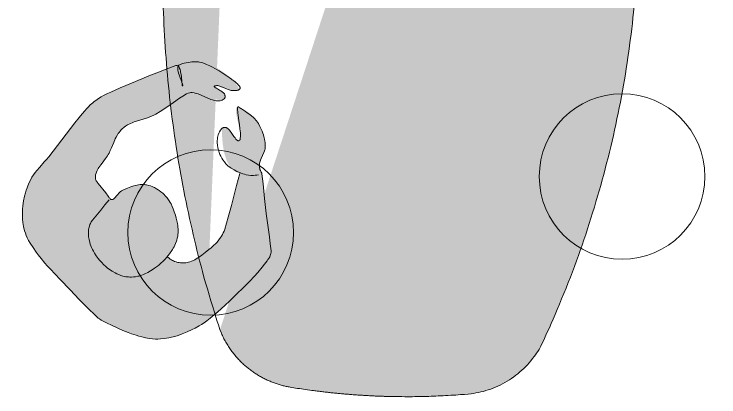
# Model space of a CAD drawing. Header units: millimetres. Extents: x 32078 to 83548, y -4690 to 56252.
# Drawn here: x 69264 to 70796, y 4710 to 5542 of the extents above; entities that cross this region are included whole.
import ezdxf

# ---------------------------------------------------------------- set-up
doc = ezdxf.new("R2010")
doc.units = ezdxf.units.MM
doc.header["$MEASUREMENT"] = 0
for name, color, linetype, lineweight in [('FURN-FREE', 1, 'Continuous', 0), ('PRES-FILL', 7, 'Continuous', 0), ('PRES-PEOP', 42, 'Continuous', 0)]:
    doc.layers.add(name, color=color, linetype=linetype, lineweight=lineweight)

# ---------------------------------------------------------------- blocks, each defined once
blk = doc.blocks.new('*U296')
at = {"color": 0, "linetype": 'ByBlock', "lineweight": -2}
for points in [[(-142.2106743229751, 123.3610119636287), (-160.8680602859267, 93.74848169300822), (-190.4805905565781, 112.40586765592161), (-171.8232045935965, 142.0183979266003)], [(159.51614660373613, 81.36779421201209), (143.1996361004876, 112.3318295594654), (174.16367144792272, 128.64834006270394), (190.48018195117126, 97.68430471525062)], [(-27.71445721917098, -158.9386888378358), (7.25943924702824, -160.29019391462498), (5.9079341702154125, -195.264090380806), (-29.06596229599927, -193.91258530400228)]]:
    blk.add_wipeout(points, dxfattribs=at)
blk.add_wipeout([(176.39609160850065, 8.312774908132269), (176.47759926131582, 19.62035441705666), (175.8489372854128, 30.910738908642088), (174.51258672240144, 42.13937039341545), (172.4738215374354, 53.26193459276692), (169.7406878052743, 64.23453582719952), (166.32397195610972, 75.01387025257281), (162.23715820644972, 85.55739676050143), (157.49637534307652, 95.8235048687784), (152.12033307009366, 105.77167893877777), (146.13024817027411, 115.36265807236492), (139.54976077210446, 124.55859105660056), (132.40484105301036, 133.32318574521918), (124.72368674691913, 141.62185228714952), (116.536611860688, 149.42183963683777), (107.87592703857895, 156.69236480767717), (98.77581204688973, 163.40473435845337), (89.2721808820497, 169.53245763310406), (79.40254003446711, 175.05135130736744), (69.205840467559, 179.93963482920662), (58.72232389608597, 184.17801637688535), (47.993363970494975, 187.7497689947486), (37.061302994013175, 190.64079660693824), (25.969284816935186, 192.83968964830274), (14.761084567540788, 194.33777009257756), (3.4809358916772615, 195.12912570063781), (-7.82664361724258, 195.21063335346116), (-19.117028108838007, 194.58197137754178), (-30.345659593606822, 193.2456208145304), (-41.46822379295284, 191.20685562955623), (-52.4408250273964, 188.47372189740418), (-63.220159452771476, 185.05700604824222), (-73.76368596070917, 180.97019229858415), (-84.0297940689625, 176.22940943521098), (-93.97796813896825, 170.8533671622281), (-103.56894727255712, 164.8632822624204), (-112.76488025679195, 158.28279486423708), (-121.52947494540788, 151.1378751451411), (-129.8281414873291, 143.4567208390509), (-137.62812883701463, 135.26964595282328), (-144.8986540078722, 126.60896113071067), (-151.6110235586384, 117.50884613902599), (-157.73874683328634, 108.00521497418231), (-163.25764050754333, 98.13557412658707), (-168.14592402941616, 87.93887455969525), (-172.3843055770922, 77.45535798821948), (-175.95605819493085, 66.72639806263027), (-178.84708580713144, 55.79433708614664), (-181.04597884849318, 44.70231890905421), (-182.54405929275893, 33.49411865966982), (-183.3354149008237, 22.213969983815332), (-183.41692255363887, 10.906390474876389), (-182.78826057773588, -0.383994016709039), (-181.4519100147245, -11.612625501467846), (-179.41314482975758, -22.73518970081932), (-176.68001109759646, -33.70779093525198), (-173.26329524843277, -44.487125360639766), (-169.17648149877277, -55.030651868568384), (-164.43569863539963, -65.2967599768308), (-159.05965636241672, -75.24493404684472), (-153.0695714625954, -84.83591318043176), (-146.48908406442663, -94.03184616465293), (-139.34416434533344, -102.79644085327158), (-131.6630100392404, -111.0951073952019), (-123.47593515301105, -118.89509474489023), (-114.81525033090024, -126.16561991574414), (-105.71513533921282, -132.87798946650582), (-96.21150417437096, -139.0057127411419), (-86.34186332678931, -144.5246064154198), (-76.1451637598821, -149.41288993727355), (-65.66164718840994, -153.6512714849523), (-54.93268726281717, -157.2230241027864), (-44.00062628633626, -160.1140517150052), (-32.90860810925827, -162.31294475636966), (-21.700407859863873, -163.81102520062996), (-10.420259184000344, -164.60238080870474), (0.8873203249185906, -164.68388846151353), (12.17770481651402, -164.05522648560873), (23.40633630128283, -162.7188759225828), (34.52890050062886, -160.6801107376086), (45.50150173507332, -157.94697700545657), (56.28083616044839, -154.53026115630928), (66.82436266838612, -150.44344740663655), (77.09047077663942, -145.70266454326335), (87.03864484664332, -140.3266222702805), (96.62962398023227, -134.3365373704728), (105.82555696446883, -127.75604997230403), (114.59015165308296, -120.61113025319355), (122.88881819500416, -112.92997594711775), (130.68880554469064, -104.74290106087571), (137.95933071554913, -96.08221623877759), (144.67170026631536, -86.98210124707839), (150.79942354096326, -77.47847008223471), (156.31831721521846, -67.60882923465397), (161.206600737094, -57.41212966774765), (165.4449822847673, -46.928613096271874), (169.01673490260868, -36.19965317066817), (171.90776251480924, -25.267592194199096), (174.1066555561692, -14.175574017121107)], dxfattribs=at)
blk.add_circle((-3.469661646161512, 15.2633724459738), 180, dxfattribs=at)
blk = doc.blocks.new('*U297')
at = {"color": 0, "linetype": 'ByBlock', "lineweight": -2}
for points in [[(-142.2106743229606, 123.3610119636287), (-160.86806028589675, 93.74848169297911), (-190.4805905565627, 112.40586765592161), (-171.82320459359747, 142.0183979265712)], [(159.51614660375068, 81.36779421201209), (143.1996361004885, 112.3318295594654), (174.16367144792363, 128.64834006270394), (190.4801819511858, 97.68430471523607)], [(-27.71445721917098, -158.93868883782125), (7.2594392470437015, -160.29019391462498), (5.9079341702154125, -195.2640903808351), (-29.06596229599927, -193.91258530400228)]]:
    blk.add_wipeout(points, dxfattribs=at)
blk.add_wipeout([(176.3960916085152, 8.312774908103165), (176.47759926133037, 19.620354417027556), (175.84893728542735, 30.910738908612984), (174.51258672241602, 42.139370393400895), (172.47382153745, 53.261934592737816), (169.74068780528884, 64.23453582717042), (166.3239719561243, 75.01387025254371), (162.2371582064652, 85.55739676048688), (157.49637534309113, 95.8235048687493), (152.12033307010822, 105.77167893874866), (146.1302481702887, 115.36265807233582), (139.54976077211904, 124.55859105658607), (132.40484105302494, 133.32318574517552), (124.72368674693374, 141.62185228710587), (116.53661186070256, 149.42183963680867), (107.87592703859355, 156.6923648076626), (98.77581204690522, 163.40473435842426), (89.27218088206429, 169.53245763307496), (79.4025400344817, 175.05135130733834), (69.20584046757357, 179.93963482919196), (58.72232389610236, 184.17801637685625), (47.99336397050957, 187.7497689947195), (37.061302994028665, 190.64079660690913), (25.969284816949763, 192.83968964827363), (14.761084567556278, 194.33777009254845), (3.480935891691841, 195.1291257006087), (-7.826643617228, 195.21063335343206), (-19.117028108822517, 194.58197137751267), (-30.345659593591332, 193.2456208145013), (-41.46822379293735, 191.20685562954168), (-52.44082502738184, 188.47372189737507), (-63.22015945275688, 185.0570060482131), (-73.76368596069462, 180.97019229855505), (-84.02979406894791, 176.22940943518188), (-93.97796813895276, 170.853367162199), (-103.56894727254164, 164.8632822623913), (-112.76488025677737, 158.28279486420797), (-121.5294749453915, 151.137875145112), (-129.8281414873136, 143.45672083902178), (-137.62812883700008, 135.26964595279418), (-144.89865400785766, 126.60896113068156), (-151.61102355862292, 117.50884613899689), (-157.73874683327173, 108.0052149741532), (-163.25764050752696, 98.13557412657246), (-168.14592402940158, 87.93887455966615), (-172.3843055770767, 77.45535798819037), (-175.95605819491627, 66.72639806260116), (-178.84708580711685, 55.79433708611754), (-181.0459788484777, 44.70231890903966), (-182.54405929274253, 33.494118659655214), (-183.33541490080916, 22.213969983786228), (-183.41692255362338, 10.906390474847285), (-182.7882605777204, -0.3839940167381428), (-181.451910014709, -11.61262550149695), (-179.4131448297421, -22.735189700848423), (-176.68001109758185, -33.70779093528108), (-173.26329524841728, -44.48712536066887), (-169.17648149875822, -55.03065186859749), (-164.43569863538414, -65.2967599768599), (-159.05965636240123, -75.24493404687382), (-153.0695714625808, -84.83591318044637), (-146.48908406441205, -94.03184616468204), (-139.34416434531795, -102.79644085330068), (-131.6630100392258, -111.09510739521647), (-123.47593515299556, -118.89509474491933), (-114.81525033088565, -126.16561991577325), (-105.71513533919733, -132.87798946653493), (-96.21150417435636, -139.005712741171), (-86.34186332677471, -144.5246064154344), (-76.14516375986567, -149.41288993730265), (-65.66164718839536, -153.6512714849814), (-54.93268726280258, -157.22302410281551), (-44.00062628632167, -160.1140517150343), (-32.90860810924278, -162.31294475638424), (-21.700407859849296, -163.81102520064448), (-10.420259183984854, -164.60238080873384), (0.8873203249340804, -164.68388846154264), (12.177704816528603, -164.05522648563783), (23.40633630129923, -162.71887592261191), (34.52890050064341, -160.6801107376377), (45.50150173508791, -157.94697700548568), (56.28083616046388, -154.5302611563238), (66.82436266840067, -150.44344740666565), (77.09047077665402, -145.70266454329246), (87.03864484665881, -140.3266222703096), (96.62962398024776, -134.3365373705019), (105.82555696448343, -127.75604997233313), (114.59015165309845, -120.61113025322265), (122.88881819502056, -112.92997594714686), (130.68880554470613, -104.74290106090481), (137.95933071556374, -96.0822162388067), (144.67170026633084, -86.98210124709294), (150.79942354097784, -77.47847008226381), (156.31831721523395, -67.60882923468307), (161.2066007371086, -57.41212966777675), (165.44498228478278, -46.92861309630098), (169.01673490262328, -36.199653170697275), (171.90776251482384, -25.2675921942282), (174.10665555618468, -14.175574017150211)], dxfattribs=at)
blk.add_circle((-3.469661646146051, 15.2633724459447), 180, dxfattribs=at)
blk = doc.blocks.new('*U300')
at = {"layer": 'PRES-FILL', "linetype": 'ByBlock', "lineweight": -2}
h = blk.add_hatch(color=0, dxfattribs=at)
edge = h.paths.add_edge_path(flags=16)
edge.add_spline(control_points=[(-87.07831214772887, -291.0744552105666), (-88.89239608476055, -288.4548494400992), (-89.38684500841191, -283.2889002702664), (-89.4902516684524, -277.4036297993011)], knot_values=[0, 0, 0, 0, 1, 1, 1, 1], degree=3, periodic=0)
edge.add_spline(control_points=[(-89.4902516684524, -277.4036297993011), (-94.07544578358647, -264.297846913767), (-102.2647964179923, -248.1244687475591), (-94.97166972409468, -247.5728208029132), (-87.9513761527196, -247.0418098000405), (-89.72454525636567, -264.0690811901454), (-89.4902516684524, -277.4036297993011)], knot_values=[0, 0, 0, 0, 0.5095306753181346, 0.5095306753181346, 0.5095306753181346, 1, 1, 1, 1], degree=3, periodic=0)
edge.add_spline(control_points=[(-89.4902516684524, -277.4036297993011), (-87.5290664286149, -283.0092524417728), (-86.22724547806138, -288.0536722698457), (-87.07831214772887, -291.0744552105666)], knot_values=[0, 0, 0, 0, 1, 1, 1, 1], degree=3, periodic=0)
edge.add_spline(control_points=[(-87.07831214772887, -291.0744552105666), (-85.95999222942919, -292.6893514408266), (-84.34017201398092, -293.336561941022), (-82.00130538469239, -292.5880610099689), (-63.59383381529187, -286.6971694839481), (-44.85866232331318, -280.6748171648806), (-26.44999149465002, -274.1039725799983), (-3.977330236506532, -266.0825154139243), (18.35495155210083, -258.1142490278385), (40.76494914462091, -249.8098054021962), (62.0908210324269, -241.9071048271344), (84.02545566082699, -234.3002088238136), (102.0363383752992, -220.2868875461318), (117.4488240068167, -208.2952424798946), (129.9151441367721, -193.2241611071227), (142.6432244093303, -178.5923170648116), (163.0005941387935, -155.1900558743978), (182.8546414145821, -131.3060623629021), (203.2343677893368, -107.9247166534055), (213.1979345754226, -96.49367016924225), (224.2374659781635, -86.0311025781748), (234.3364193446323, -74.70105654424378), (246.7178919629223, -60.81024532420588), (254.7748833751393, -44.37492258177281), (259.7027346673567, -25.00474835187106), (268.8092894337606, 10.79088386118656), (269.3557246566052, 46.90065336139287), (252.6851600429945, 77.86553913384387), (241.2536237630411, 99.09914599225658), (227.3397290832654, 117.7993371363982), (211.9662182720349, 135.6688070436207), (198.2174307192909, 151.6497725143695), (184.4468728897773, 167.5986870605097), (170.599847507212, 183.4938566907736), (153.8705150601163, 202.6976618188182), (137.0851828110171, 221.901008481967), (119.849793029367, 240.5959913312367), (106.8232585272635, 254.7256885524721), (88.38601897294575, 262.3861756959759), (71.07116077224782, 271.4910562303016), (49.31172820171923, 282.9330808634136), (28.25311481847893, 292.6512301066095), (3.265834411562537, 297.3273353570962), (-21.50146026014409, 301.9622726039274), (-44.73838342510862, 298.5593976669234), (-68.35236469295342, 290.7234910957341), (-91.13489496565307, 283.1634876956773), (-111.8712580557622, 273.7577884623342), (-130.4584782136953, 259.7759117501796), (-157.4580053186655, 239.4660399102136), (-182.7918153615756, 217.5136692575425), (-207.6003872519796, 194.9019255929097), (-226.2076064091234, 177.9423975816617), (-243.9963418850821, 159.9594654293655), (-260.346588723638, 140.7443127179699), (-265.3696622715652, 134.8410914237515), (-270.0630620164884, 127.4894450132797), (-269.8281436666002, 119.5425549639085), (-269.0001458406769, 91.53279035795777), (-265.036181972624, 65.1235267632378), (-263.1618364924507, 37.9541050909761), (-261.1843437510979, 9.289520726711089), (-260.2340487209731, -19.56111516155579), (-257.9202655615372, -48.25189084413296), (-257.6397211216099, -51.73062547015115), (-254.9934591090569, -54.59069810859273), (-254.1837163049786, -58.03427320502897), (-253.3515663618891, -61.57313863992795), (-253.2291796873906, -65.17489315879993), (-253.4760670082469, -68.77246832675837), (-254.4084206014813, -82.35847235090887), (-267.562627975014, -92.20125338995422), (-268.1809031531739, -106.658888003878), (-268.9817591903702, -125.3859603039373), (-262.475296333243, -142.6908594273191), (-255.5529541848373, -157.7631315541535), (-248.2408484707703, -173.684050338205), (-230.6169023986877, -188.9544215020246), (-215.0945164614532, -195.908435616208), (-194.6235048091039, -205.0794293369427), (-227.542147699889, -119.8030906882796), (-210.4050449188799, -122.7259414140385), (-200.6489644701796, -124.3899080240726), (-194.8665631468612, -152.8433226549837), (-181.9270150395896, -153.2528445356343), (-179.8478432336124, -153.318647942438), (-175.6591534204927, -153.3011556875567), (-175.5916423200979, -151.047611553643), (-174.698161705659, -121.2229162775066), (-175.90425054972, -84.15658467018147), (-191.947575021477, -63.7870221247581), (-196.180673042647, -58.41242815857231), (-202.363111061044, -54.47162794200767), (-209.6942834993533, -51.72211669210446)], knot_values=[0, 0, 0, 0, 0.004098381531734696, 0.004098381531734696, 0.004098381531734696, 0.03635368013720219, 0.03635368013720219, 0.03635368013720219, 0.07572982011414187, 0.07572982011414187, 0.07572982011414187, 0.1132010653974124, 0.1132010653974124, 0.1132010653974124, 0.14526640270913, 0.14526640270913, 0.14526640270913, 0.1965519000639748, 0.1965519000639748, 0.1965519000639748, 0.2216251747810174, 0.2216251747810174, 0.2216251747810174, 0.25236539637566, 0.25236539637566, 0.25236539637566, 0.3091726121130702, 0.3091726121130702, 0.3091726121130702, 0.3481271264153437, 0.3481271264153437, 0.3481271264153437, 0.3829647993414165, 0.3829647993414165, 0.3829647993414165, 0.4250540564899624, 0.4250540564899624, 0.4250540564899624, 0.4568651827461615, 0.4568651827461615, 0.4568651827461615, 0.4968419500255261, 0.4968419500255261, 0.4968419500255261, 0.5364667654958765, 0.5364667654958765, 0.5364667654958765, 0.5746963866582342, 0.5746963866582342, 0.5746963866582342, 0.630228181300859, 0.630228181300859, 0.630228181300859, 0.6718787961638446, 0.6718787961638446, 0.6718787961638446, 0.6846745725113127, 0.6846745725113127, 0.6846745725113127, 0.7297748169105458, 0.7297748169105458, 0.7297748169105458, 0.7773569765908894, 0.7773569765908894, 0.7773569765908894, 0.78312627708974, 0.78312627708974, 0.78312627708974, 0.7890552252170661, 0.7890552252170661, 0.7890552252170661, 0.8114455046014806, 0.8114455046014806, 0.8114455046014806, 0.8404477855449914, 0.8404477855449914, 0.8404477855449914, 0.8710830444871903, 0.8710830444871903, 0.8710830444871903, 0.9114849997865957, 0.9114849997865957, 0.9114849997865957, 0.9344856628054873, 0.9344856628054873, 0.9344856628054873, 0.9381814897131244, 0.9381814897131244, 0.9381814897131244, 0.9870941822375215, 0.9870941822375215, 0.9870941822375215, 1, 1, 1, 1], degree=3, periodic=0)
edge.add_line((-209.6942834993533, -51.72211669210446), (-193.955431392169, -0.02416496867544993))
edge.add_spline(control_points=[(-193.955431392169, -0.02416496867544993), (-187.0334699936066, 22.71264097996936), (-179.5682325628295, 45.27655141685182), (-171.546161338425, 67.66414764719457), (-163.0286974003538, 91.43426115252805), (-139.5974247023842, 107.5570674202118), (-118.7270846086903, 121.8980210750647), (-107.4085535302875, 129.6754951798362), (-96.13803730576183, 136.5337036815658), (-80.50538087016321, 136.8893178527328), (-68.37265735139954, 137.1653149896947), (-58.48686090830597, 133.7888066899004), (-50.14550819521537, 127.2132180820836)], knot_values=[0, 0, 0, 0, 0.3242048070790112, 0.3242048070790112, 0.3242048070790112, 0.6684304659642469, 0.6684304659642469, 0.6684304659642469, 0.8551130404015013, 0.8551130404015013, 0.8551130404015013, 1, 1, 1, 1], degree=3, periodic=0)
edge.add_line((-50.14550819521537, 127.2132180820836), (-43.44551937066717, 121.931536357089))
edge.add_spline(control_points=[(-43.44551937066717, 121.931536357089), (-52.97537610726431, 111.9743174005621), (-61.70828375146084, 101.2227619635155), (-66.21967390892678, 86.38209284512095), (-72.0010988694412, 67.36351722246445), (-70.56204819523555, 51.92159684373701), (-65.78859446721617, 32.36011425754032), (-60.91834914847277, 12.40198238469338), (-52.41068678941519, -3.899051625008724), (-40.46282677579438, -16.59624482726258), (-29.76929379778448, -27.96044344350821), (-15.70692158870224, -35.86571801298624), (4.085994196721003, -37.78828460549948), (21.39602580959036, -39.46967853727074), (32.8086823734775, -32.61645050875495), (46.03115763614187, -27.68787525540665), (56.11757800568012, -23.92824017641988), (63.95629683323205, -4.318340353198437), (73.36998533710721, -9.364488506865655), (78.1778326130443, -11.94170461561316), (80.01234252592258, -18.39455939163417), (82.95708621903032, -23.17112827466963), (90.37560748154647, -35.20446003901725), (104.8919222976547, -43.48754374747205), (103.9488796295191, -59.9472131453872), (102.6316696437279, -82.93752061138457), (81.87161202233983, -92.77921701138348), (71.79374211265531, -109.5896862432428), (62.75094410448219, -124.6735957450637), (56.88481326236797, -143.0784906290251), (45.74386686022626, -155.828488134418), (27.61782189118094, -176.5724195560606), (-8.658404096218874, -176.6467294013446), (-33.86351756975637, -189.2710082728809), (-57.29500610372634, -201.0069461387711), (-80.00715993159974, -218.5647198101651), (-102.9092625649791, -230.2106602261788), (-126.4267073183437, -242.1695080541176), (-170.3451343521883, -203.4649171256206), (-183.9370973617042, -215.0859390001378), (-185.4372476237768, -216.3685557200192), (-186.1864357418963, -221.3471233283904), (-185.6590915354172, -224.0190201072282), (-183.9894642691361, -232.4785265552764), (-161.5987339165295, -243.6861511579041), (-165.3047475051571, -244.3993410344506), (-170.2820739892486, -245.3571839500637), (-189.816251364231, -233.9521160573863), (-202.09413852742, -232.4393783165197), (-206.9790718614531, -231.8375139307195), (-219.1576623974834, -228.4554485970903), (-217.4211306995276, -233.844124184976), (-214.2524660100462, -243.6768880085651), (-208.3265807279822, -250.7895085956943), (-201.6973211800796, -257.1143157225715), (-184.8370183137449, -273.2002998294529), (-168.6169997198886, -289.9416467815081), (-141.3669247970101, -295.3527005507144), (-121.8067194644536, -299.2367751116726), (-104.2733657353092, -296.6543974041588), (-90.11643816903234, -293.8974959614911), (-88.45242821302963, -293.5734488525704), (-87.50048847758444, -292.5729312999283), (-87.07831214772887, -291.0744552105666)], knot_values=[0, 0, 0, 0, 0.0445675321191511, 0.0445675321191511, 0.0445675321191511, 0.1016815997639398, 0.1016815997639398, 0.1016815997639398, 0.1599537725823565, 0.1599537725823565, 0.1599537725823565, 0.2121083342373425, 0.2121083342373425, 0.2121083342373425, 0.2577204674264914, 0.2577204674264914, 0.2577204674264914, 0.2925144935189276, 0.2925144935189276, 0.2925144935189276, 0.3102848248294786, 0.3102848248294786, 0.3102848248294786, 0.3550525854241348, 0.3550525854241348, 0.3550525854241348, 0.4175826737119677, 0.4175826737119677, 0.4175826737119677, 0.4736904586800346, 0.4736904586800346, 0.4736904586800346, 0.5649764407445235, 0.5649764407445235, 0.5649764407445235, 0.6498388415546573, 0.6498388415546573, 0.6498388415546573, 0.7369813565731338, 0.7369813565731338, 0.7369813565731338, 0.746599309966639, 0.746599309966639, 0.746599309966639, 0.7770507628045908, 0.7770507628045908, 0.7770507628045908, 0.817948298408715, 0.817948298408715, 0.817948298408715, 0.8342199689575515, 0.8342199689575515, 0.8342199689575515, 0.8639110295738617, 0.8639110295738617, 0.8639110295738617, 0.9394247835290591, 0.9394247835290591, 0.9394247835290591, 0.9936288375354178, 0.9936288375354178, 0.9936288375354178, 1, 1, 1, 1], degree=3, periodic=0)
at = {"layer": 'PRES-PEOP', "color": 0, "linetype": 'ByBlock', "lineweight": -2, "flags": 128}
for points in [[(-250.0909720861091, -46.66407326136823), (-246.4548357945314, -46.17310814356824), (-243.0331108730315, -45.9360502161062), (-239.8162600841461, -45.90398358629363), (-236.7944682002271, -46.03611030740603), (-233.9578367279319, -46.29844378468579), (-228.6345247046702, -47.1383810844145), (-223.9778368914558, -48.22967978025054), (-219.9093344926368, -49.44391459475492), (-216.3575301964884, -50.69589999808113), (-213.2582515896793, -51.93044419966645), (-207.8596010962647, -54.38785460355984), (-203.8366960122657, -56.46556850416573), (-197.8544665932277, -59.93265106625449), (-191.947575021477, -63.7870221247581), (-189.4300873067259, -65.63826396330114), (-184.8549166812736, -69.6693731889236), (-180.9409736092639, -73.92529708667553), (-177.6145151694654, -78.27818943870489), (-174.8080395506549, -82.63184278575), (-172.4601020009432, -86.91511023357998), (-170.5150462774473, -91.0766012951326), (-168.9226810103137, -95.08041382546025), (-167.6379234328342, -98.90270762354612), (-166.6204274103075, -102.5289609354968), (-165.213374880972, -109.3836690588951), (-164.534030177907, -115.3719017671201), (-164.3755562077422, -120.5463015687183), (-164.5796853212814, -124.9850975551153), (-165.0267909106915, -128.7750568800357), (-165.627620013649, -132.0018965940012), (-167.1600826618233, -137.4039987347828), (-168.7201255320688, -141.2125760958788), (-170.126184524881, -143.9107606568232), (-172.6221102179552, -147.6713987572411), (-175.5916423200979, -151.047611553643), (-175.9028316046169, -151.3273683295038), (-176.2209231722518, -151.5685169800759), (-176.5394630150695, -151.7767213444736), (-176.8536282350833, -151.9567756435126), (-177.159888692011, -152.1127427405827), (-177.7585565060726, -152.3732151925683), (-178.3009689283499, -152.568776208509), (-178.7834565886442, -152.7166755120575), (-179.2074119280878, -152.8293527305991), (-179.9425499550562, -152.9915921752081), (-180.4788427792082, -153.0863831616161), (-180.8673265805264, -153.1436397762036), (-181.4200882217556, -153.2092177154545), (-181.6799755269749, -153.2336050518297), (-181.9270150395896, -153.2528445356343), (-182.9655970452441, -153.2358974512999), (-183.9629550023383, -153.0551466608458), (-184.9208823983208, -152.7355137728405), (-185.8410886996135, -152.2990427008199), (-186.7252034157864, -151.7651987222675), (-187.5747799740348, -151.1511380574857), (-189.2013917708828, -149.7161645881024), (-190.7029143836844, -148.1145783180373), (-192.0898690319882, -146.4256623512888), (-193.3718155403039, -144.7087452137339), (-195.7273177281168, -141.2411764346066), (-199.6966001631372, -134.8837616368864), (-201.1343390272232, -132.5717484584397), (-202.3694256207236, -130.6463045197179), (-203.4324641384301, -129.065329183788), (-204.3490313729126, -127.7809251724966), (-205.140575639598, -126.7458843262957), (-206.5021876680257, -125.1671127809614), (-207.5035914662731, -124.2061095378103), (-208.2434468091233, -123.6269990195278), (-209.3351483127917, -123.0101916210247), (-209.8728297574417, -122.8243644917843), (-210.4050449188799, -122.7259414140385), (-211.5913165257662, -122.8437788461688), (-212.5648034747719, -123.4080918399495), (-213.3531180282589, -124.3484597157053), (-213.9807975267613, -125.6027506207092), (-214.4696203675849, -127.1162504484105), (-214.8388909683126, -128.8408782107376), (-215.1056966761244, -130.73447955749), (-215.2851393070159, -132.7601909192231), (-215.3905437459907, -134.88586745975), (-215.4236967936595, -139.4032946471957), (-215.2793466884032, -144.0326630660434), (-215.0196102604677, -148.6348322643621), (-214.3036476492562, -157.6768561285826), (-213.5493199993944, -165.6985504919744), (-212.8897068284568, -172.5230482120519), (-212.3787340143317, -178.1589108652452), (-212.026432569779, -182.7083131442628), (-211.8203095352947, -186.3128117851556), (-211.7379560370609, -189.1225743538926), (-211.7541973945627, -191.2800099458718), (-211.8449011232005, -192.9120431579477), (-211.9887853118707, -194.127410258428), (-212.1680694941897, -195.0167328354032), (-212.6118223554076, -196.1533397122766), (-213.0620337974542, -196.6302672286874), (-213.4706661107484, -196.7627333896357), (-214.2050794080424, -196.5784841829541), (-215.0945164614532, -195.908435616208), (-216.8013416063477, -194.4009852124564), (-218.6963540815632, -192.8905214491615), (-220.6977001891355, -191.3874353654733), (-222.7431825654785, -189.9005096341111), (-224.7862054571451, -188.4370865231772), (-228.869015058197, -185.5086462345444), (-232.6194432277116, -182.7446323882582), (-235.9602498737659, -180.1682266985713), (-238.8771319364023, -177.7906252004809), (-241.3899707223754, -175.6142827586273), (-245.6111939842667, -171.5862092996504), (-248.553479029506, -168.3783513060716), (-250.5915741344943, -165.8654244434792), (-252.007230468269, -163.919697529147), (-253.9221701178758, -160.9017833365201), (-255.5529541848373, -157.7631315541535), (-258.425357061511, -151.3158741475845), (-260.7421467527311, -145.6727401061662), (-262.5836259218049, -140.7388028066425), (-264.0291410150239, -136.4279848387837), (-265.1512361852947, -132.6632222305711), (-266.0132027065847, -129.3761244486172), (-267.2256024481176, -123.6435209968158), (-267.8642449640029, -119.3640555166889), (-268.1778729324724, -116.1676238289365), (-268.3629227076744, -111.3970224499167), (-268.1809031531739, -106.658888003878), (-267.8584598195157, -104.2603115442903), (-267.3376107744116, -102.0239643378009), (-266.6829772026394, -99.93670093599985), (-265.9442843557335, -97.98682808679087), (-264.3013450387225, -94.34490591140275), (-257.576588702359, -81.64443460055736), (-256.0931765824789, -78.45500221187149), (-255.1393271065608, -76.0528905798351), (-254.5373732081498, -74.24424022484209), (-253.8529493280221, -71.5177787233738), (-253.6228779825324, -70.14766707126773), (-253.4760670082469, -68.77246832675837), (-253.3981688441127, -67.4752806020606), (-253.3615074771951, -66.31557767116828), (-253.3560178149928, -65.28660742412058), (-253.3732277763484, -64.37848058154987), (-253.4569818865566, -62.77969224826438), (-253.5682555534877, -61.57949801887526), (-253.6810188977834, -60.68259101710873), (-253.9003388720157, -59.3482185770672), (-254.1837163049786, -58.03427320502897), (-254.3595695387194, -57.40020873653884), (-254.5572205212666, -56.81544568000254), (-254.9956543180888, -55.7394956657713), (-256.792016951862, -52.0672630721715), (-257.1918514552672, -51.14164229996459), (-257.4510569594568, -50.43799380082237), (-257.6163084382279, -49.90326656216621), (-257.8079289240122, -49.0874155557899), (-257.874835707582, -48.67233470800329), (-257.9202655615372, -48.25189084413296), (-259.4385147309949, -26.71408525857896), (-261.2477227236232, 5.628675692841171), (-263.1618364924507, 37.9541050909761), (-264.8009425785422, 58.3653897381455), (-267.6164036326227, 88.9781482060107), (-268.8702930737636, 104.2694435608814), (-269.8281436666002, 119.5425549639085), (-269.8415020638204, 120.9798653505636), (-269.7514998676634, 122.3160251803715), (-269.5821431697404, 123.5583277342698), (-269.3529098064173, 124.7135631138713), (-269.0795580098929, 125.7880430532168), (-268.4257526783622, 127.7795132870938), (-267.7162172395474, 129.4961820962021), (-267.001634963206, 130.9775674711036), (-266.3123113714246, 132.2573318400077), (-264.9816480502195, 134.4584606760423), (-263.8968155790062, 136.0758608348478), (-262.1638930806803, 138.4455713140956), (-260.346588723638, 140.7443127179699), (-254.0394513964275, 148.2703137538374), (-248.4743028102239, 154.5845591682955), (-238.6052747778449, 165.1429425896408), (-231.0724180691177, 172.7532335163237), (-219.5176936463977, 183.8760024894968), (-207.6003872519796, 194.9019255929097), (-188.8501736466424, 211.8003916039306), (-174.6925331452949, 224.1657249779687), (-163.9404027676501, 233.2725611071064), (-147.4764169091504, 246.6737144346175), (-130.4584782136953, 259.7759117501796), (-123.3012923362403, 264.8323663585738), (-116.9068563411274, 268.903191827751), (-111.2073894631467, 272.2192601130173), (-106.1382294563955, 274.9491635422805), (-97.07706699171104, 279.3830971781404), (-90.11743174673757, 282.4584402718356), (-79.40491622193076, 286.7425594844149), (-68.35236469295342, 290.7234910957341), (-59.4618819278985, 293.5306122413213), (-51.59475130451028, 295.5900712375615), (-44.66792172222631, 297.065981250827), (-38.59020225991844, 298.0927547416281), (-33.27026293271047, 298.7785353882182), (-28.62112645931484, 299.2090701330094), (-20.51667057453596, 299.5647603676134), (-14.48077665921301, 299.4844811696744), (-9.98676070496731, 299.2207431115335), (-3.31214713123336, 298.4855762417847), (3.265834411562537, 297.3273353570962), (11.92659620550694, 295.2884040334329), (19.45795006334083, 293.1796677744624), (26.01317615072185, 291.1010064103834), (31.72318390179134, 289.1134797567693), (41.65964418501244, 285.2820138770803), (49.06684836873319, 282.1356237789259), (60.1084428459144, 277.0219912810276), (71.07116077224782, 271.4910562303016), (84.25955485194572, 264.7784952561233), (93.96490065993567, 259.6893628201756), (100.9954701409733, 255.6176045355796), (106.0679659975867, 252.3258431610943), (109.7339943210827, 249.6832884138034), (112.3948968891491, 247.586818135047), (116.227642883634, 244.232788585356), (119.849793029367, 240.5959913312367), (132.7630552123155, 226.4508709625134), (151.7727980766358, 205.0503936819928), (170.599847507212, 183.4938566907736), (191.3196849972446, 159.6188342595665), (211.9662182720349, 135.6688070436207), (217.6396020244574, 128.9231348554695), (222.4529382914625, 122.9482933673789), (230.55506422295, 112.2797380008346), (236.3787368802732, 104.0571564551688), (240.612831696315, 97.74137863932356), (246.7620645068091, 87.99188299247271), (252.6851600429945, 77.86553913384387), (255.7572271719982, 71.93783083202788), (258.2629474572313, 66.21876401053305), (260.2928080433485, 60.73269072734001), (261.9232515250187, 55.49478083193844), (263.2188720094273, 50.51307481166032), (265.0618791616726, 41.02551215200538), (266.0732657496555, 32.614267773341), (266.5197779922601, 25.21038181825179), (266.5894429740729, 18.72497859096302), (266.4144270292745, 13.06278977186867), (265.6030815394188, 3.227495739723963), (264.5944191989402, -4.048004429016601), (262.4814997069043, -14.72025969738797), (259.7027346673567, -25.00474835187106), (257.5921311593411, -31.53787385912665), (255.5502193244756, -37.26639599040209), (253.5965384009178, -42.25925571844346), (251.7474055344646, -46.59370132684808), (250.014582775344, -50.34714397137623), (246.7042181369907, -56.79485911461825), (243.9718535430438, -61.50117113687475), (241.7724012079707, -64.94206648790077), (238.2172021105216, -69.93664223883889), (234.3364193446323, -74.70105654424378), (230.4860246105527, -79.00646784710625), (223.633595735344, -86.29851769709921), (213.2986872252804, -96.99429160766977), (208.2089307027636, -102.3932296952653), (203.2343677893368, -107.9247166534055), (172.9493259607116, -143.2339917887648), (142.6432244093303, -178.5923170648116), (133.1211284061574, -189.5742917772177), (125.8901299978897, -197.6999855668237), (120.3090274969727, -203.6547681981551), (115.9890346958564, -208.0098372887469), (112.6544299338711, -211.1999569658437), (107.4717857190408, -215.8421189113901), (102.0363383752992, -220.2868875461318), (98.56577227301023, -222.877974253005), (95.24513864598703, -225.1713294139258), (88.86036728316685, -229.1483459377682), (83.12377156052389, -232.3208058580058), (78.00605437975901, -234.8933985293843), (68.87156393345504, -239.0201189039117), (61.90826883727277, -241.8725326638873), (40.76494914462091, -249.8098054021962), (7.175981816209969, -262.0379526953702), (-26.44999149465002, -274.1039725799983), (-40.30842696334003, -278.9529949381354), (-61.23886845106608, -285.903782745514), (-82.00130538469239, -292.5880610099689), (-83.31716169278661, -292.8634954727363), (-84.49087852731463, -292.8296738259796), (-85.53720105715911, -292.5326690989045), (-86.46940834625275, -292.0132472409614), (-87.29945476417197, -291.3074187394977), (-88.03809803065087, -290.4469358338138), (-88.69501514047442, -289.4597405325453), (-89.27890730061335, -288.3703681519896), (-89.79759490596189, -287.200310649087), (-90.25810348530649, -285.9683436202045), (-91.04033280920703, -283.3386299101267), (-91.65268633016967, -280.6297600321982), (-92.13133453769842, -277.9239361461723), (-92.81485539559799, -272.570111622224), (-93.22689930979686, -267.7733496598648), (-93.48099816282047, -263.6480094022136), (-93.64595562011527, -260.1989776153368), (-93.76251690255594, -257.3748419663339), (-93.85406378924381, -255.0994909481478), (-93.93342093683896, -253.2902075707702), (-94.00714392169903, -251.867438940762), (-94.07818636596494, -250.7595432659887), (-94.14753150178876, -249.9045958886404), (-94.29054272272333, -248.6897074012049), (-94.42070594255347, -248.0345655131341), (-94.5339109422057, -247.6990462941571), (-94.73280592287483, -247.4639381277002), (-94.97166972409468, -247.5728208029132), (-95.15239975912846, -247.9481464502537), (-95.21406091746758, -248.5044089576832), (-95.1757983048883, -249.2125904275058), (-95.05444245280523, -250.0470628891294), (-94.8647569543682, -250.9852345904956), (-94.61966124271567, -252.0072312179209), (-94.33043091739819, -253.095608699793), (-93.64570525259478, -255.4514626698719), (-92.88451711719972, -257.9156535026659), (-92.09606053917378, -260.4096139554645), (-91.31580038549146, -262.8755714738354), (-89.82489651112701, -267.7247851988968), (-88.5876179622719, -272.0768041979568), (-87.63803638880199, -275.8571215327374), (-86.96363413085055, -279.0692505587617), (-86.52993290754966, -281.756762560587), (-86.29470412802766, -283.9806774988051), (-86.2157512944541, -285.8064834852967), (-86.25480663271446, -287.2971033907979), (-86.37914479309984, -288.5094596449853), (-86.56191089923959, -289.4931536060999), (-87.06039312733628, -291.0243669259489), (-87.59437101015646, -291.9990062818315), (-88.0910330201732, -292.6239088923135), (-88.99975977382564, -293.3782977405012), (-90.11643816903234, -293.8974959614911), (-92.68545248576265, -294.6847978461997), (-95.28489728784189, -295.4032811750708), (-97.8696398142929, -296.0482311298383), (-100.4061416720797, -296.6183244330696), (-105.4044804233708, -297.5670234696922), (-109.9722418330784, -298.2315837791807), (-114.0630423418479, -298.6553364566616), (-117.6778328982327, -298.8845931057513), (-120.8432888239622, -298.9629291330261), (-123.5985457361385, -298.9285485471869), (-128.3459643475653, -298.613614685124), (-131.8081590744405, -298.1440406751622), (-134.3291166738491, -297.6490532246421), (-137.9584067711694, -296.659776162353), (-141.3669247970101, -295.3527005507144), (-149.1477106238308, -291.6823789235946), (-155.8937542772182, -288.2088700164995), (-161.7509487208299, -284.9696148622479), (-166.8424160739669, -281.9826213301521), (-175.6804450356285, -276.4136564356058), (-182.2517363214138, -271.9524634573299), (-192.0225443579402, -264.8053815340336), (-201.6973211800796, -257.1143157225715), (-203.2256268972706, -255.8585135632879), (-204.7988064314559, -254.5681670624685), (-206.3607126566785, -253.2747862557967), (-209.399745225368, -250.6816823651052), (-212.0341596027865, -248.2945473760165), (-214.2003484063025, -246.1670444382316), (-215.9090209315473, -244.3104478053151), (-217.2072867700044, -242.7129384358595), (-218.1565032681247, -241.351347356122), (-218.8199082786741, -240.1981094298499), (-219.2562164793053, -239.2252159901909), (-219.5167592256039, -238.4063166417823), (-219.6446538775199, -237.7177041372497), (-219.6750701814599, -237.1386457891881), (-219.6360316106584, -236.6513502332095), (-219.4120028451871, -235.8456710512028), (-219.1067221786943, -235.2838461933015), (-218.7965163289628, -234.8880869923169), (-218.1945848502946, -234.3382137341496), (-217.4211306995276, -233.844124184976), (-216.5626751114032, -233.4243028427354), (-215.7324537794048, -233.0916476958196), (-214.9341340950486, -232.8296854695709), (-214.1700821023551, -232.6249496209211), (-213.4416465970426, -232.4664399804547), (-212.0493005168246, -232.2484873002736), (-210.8088971538527, -232.1328379042084), (-209.7118998248625, -232.0809360574376), (-207.779377978266, -232.0800834013862), (-206.3309731282498, -232.136529856954), (-204.183154928498, -232.2769902922237), (-202.09413852742, -232.4393783165197), (-199.7394816437009, -232.7625999470924), (-197.5390990461456, -233.3002713463106), (-195.4824157768453, -233.9783137519348), (-193.5596434538747, -234.740304498378), (-189.9682572085876, -236.413254123242), (-183.7257472541241, -239.689335229335), (-181.3984059061913, -240.8898736134215), (-179.3679429576296, -241.8721008916859), (-177.595796165333, -242.654497229064), (-176.0485822683258, -243.2634843628548), (-173.3485323774657, -244.1172849764739), (-171.3297393326357, -244.543915347972), (-169.8191110635089, -244.7230989488389), (-168.6880703928182, -244.769614081501), (-166.9945829792996, -244.685157592884), (-165.3047475051571, -244.3993410344506), (-164.5760094860889, -244.1809419752185), (-164.066271978867, -243.9246817378689), (-163.7464197554218, -243.63621339475), (-163.5905442316871, -243.3205820315911), (-163.5756177731237, -242.9822844860191), (-163.6811996989418, -242.625323422581), (-163.8891709750897, -242.2532562720385), (-164.183494868601, -241.8692395140279), (-164.5500010901451, -241.4760687378766), (-164.9761911839305, -241.0762148762092), (-165.4510631341254, -240.6718569694763), (-166.5276776968967, -239.843688139455), (-167.7000494190725, -239.0178315211188), (-168.9177224691812, -238.2043022448952), (-170.1431322832213, -237.410524890754), (-172.5940936900151, -235.8521174979751), (-177.04403172202, -232.9590314418374), (-178.6564236359118, -231.8381005453462), (-179.9993526180915, -230.8483726875834), (-181.1034076585784, -229.9787439535307), (-182.0023544343858, -229.2171983644866), (-182.7290262250463, -228.5518104127314), (-183.8445336829463, -227.3931963276573), (-184.5318769857113, -226.5322729074646), (-184.9528472498059, -225.8928833515529), (-185.4165384654771, -224.9465994475959), (-185.5668509417883, -224.4802365786104), (-185.6590915354172, -224.0190201072282), (-185.7253575864306, -223.5271070127642), (-185.7892426491744, -223.0267680804823), (-185.846665835692, -222.5287527531427), (-185.9350073492678, -221.5370489497718), (-185.9758305992727, -220.628880030953), (-185.970363820059, -219.8213702219996), (-185.9251629906503, -219.1170710571591), (-185.8487164394755, -218.5106677699828), (-185.7495904646785, -217.9930519197769), (-185.6355042335927, -217.5537250320067), (-185.5129488782841, -217.182157591827), (-185.3871116748633, -216.8685047682648), (-185.1220827128418, -216.3495143949885), (-184.8832327964046, -215.9888597920658), (-184.6800673566468, -215.736474271866), (-184.3344788864924, -215.3900279495379), (-183.9370973617042, -215.0859390001378), (-181.6147533996991, -213.7325970030488), (-179.3225404784171, -212.7359818959621), (-177.0648115703079, -212.0472404549691), (-174.8452140904556, -211.6230339485319), (-172.6667691326875, -211.4249689203125), (-170.53194269909, -211.4190839459557), (-166.3344580073608, -211.8790394604748), (-162.3363075232046, -212.8039207102984), (-158.5431371958111, -214.0332205146697), (-154.9562040217425, -215.4449965785866), (-127.8978187477478, -228.5938504764181), (-124.5934045087924, -229.8894963380089), (-121.7336368531542, -230.8407196656663), (-119.2590916922491, -231.508968365426), (-114.9999915972439, -232.2481496968603), (-111.8731328384747, -232.3893302654164), (-109.5703481713426, -232.2326159555287), (-106.1908567982027, -231.5302953621899), (-102.9092625649791, -230.2106602261788), (-94.22973962660762, -225.5242678001114), (-86.68153200214147, -221.1042245055087), (-73.53268505432061, -212.9245140382159), (-53.81005761887354, -200.4927347862381), (-43.88057477865368, -194.6318463356797), (-33.86351756975637, -189.2710082728809), (-29.0415941382671, -187.0624590851162), (-24.35084000874485, -185.2397846951485), (-15.21564515026694, -182.3086806092656), (1.328771452666842, -177.9213370651973), (13.67657286052417, -174.4398580020593), (18.19183786075155, -172.9353293863205), (22.06252636802674, -171.4857257105518), (28.6079449942772, -168.5756060115405), (33.28428959246958, -166.016452690415), (36.63708210615732, -163.8489821192361), (41.38271423381229, -160.1446548147787), (43.61445910784823, -158.0678392305558), (45.74386686022626, -155.828488134418), (47.94482010694628, -153.226825184986), (49.86847495683469, -150.7099445213557), (51.56147130804311, -148.2895250782267), (54.4875412475667, -143.6167726343024), (56.83089720396674, -139.4139484266962), (60.599270638093, -131.8969772455207), (65.96824325590569, -120.5457989837428), (68.76789970511163, -114.9841923781487), (71.79374211265531, -109.5896862432428), (73.77754758954688, -106.480032897422), (75.81879147677682, -103.571799620428), (79.99714559064887, -98.13303207558738), (87.8119356239622, -88.63876612613058), (90.70350131693704, -85.07903948054627), (93.13634270602779, -81.96177255187013), (95.1550604593067, -79.23100554017537), (96.81339689301967, -76.83833571135756), (99.41249027181766, -72.64176226345035), (101.0561360426655, -69.4846450345517), (102.0874525097315, -67.11032989720297), (103.2665484794707, -63.53690657234301), (103.6736986654141, -61.74422927971727), (103.9488796295191, -59.9472131453872), (104.0326122266124, -58.81714641139661), (103.9451496469846, -56.62129848903442), (103.5863240744366, -54.55564392752558), (103.0291340166441, -52.61345678057432), (102.3312662946264, -50.78816241091181), (101.5380523511121, -49.07337789790199), (100.6848748778866, -47.46294083921975), (98.83986187649134, -44.43699974557785), (82.95708621903032, -23.17112827466963), (78.34013181278715, -15.76743347838919), (77.15856183443975, -14.00412209468232), (76.25119537572027, -12.73922907095175), (75.55558133606974, -11.83077953093652), (74.48315877818095, -10.54447188770064), (73.36998533710721, -9.364488506865655), (72.70282042909821, -8.7960437519896), (72.04102988078375, -8.396593342305096), (71.38575746795686, -8.144190427335616), (70.73799784466974, -8.019268135443781), (70.09861114743399, -8.004400208805691), (69.46833626148873, -8.084084789556073), (68.84780286993191, -8.244549167987316), (68.23754239499976, -8.473573507804304), (67.03042710587033, -9.106946439510466), (65.87027216066781, -9.904387868373306), (64.75875227731012, -10.80723095581334), (63.69667502248194, -11.77051882959313), (62.6841632972646, -12.76019559903352), (60.74437381781172, -14.78997134484098), (57.2324159679265, -18.63498799762283), (54.51325931656174, -21.50129776499716), (52.4331490034092, -23.49434963026806), (50.853175624914, -24.83904781394222), (49.65828420195612, -25.73700691150771), (48.7570792541228, -26.33725649571488), (47.3979850326723, -27.10343147988488), (46.03115763614187, -27.68787525540665), (35.62217111283098, -31.37325039137659), (27.69575233708019, -33.94874242523292), (21.73325567613938, -35.58983994114396), (17.27237725160376, -36.57942223115288), (13.94173688089359, -37.15307960598466), (11.45593144273153, -37.47467414920629), (7.752375040683546, -37.76169627794206), (4.085994196721003, -37.78828460549948), (1.166657042107545, -37.61967253287821), (-1.555475696965004, -37.320822135649), (-4.09423220215831, -36.91706225692315), (-6.462444167846115, -36.4300322553936), (-10.87112696607073, -35.23420467969527), (-14.69387443020241, -33.88589112584759), (-18.01132733125996, -32.47531095684144), (-20.89256610404118, -31.06460100241657), (-23.39681902456505, -29.69530659706106), (-27.74058703305491, -26.99646516903658), (-30.96534831210738, -24.71999664892792), (-33.36489302465634, -22.87091975049498), (-36.93299180918257, -19.86985241428238), (-40.46282677579438, -16.59624482726258), (-43.27195832102734, -13.74085594516828), (-45.68963018352224, -11.05069998092358), (-47.77831466362113, -8.515023879740056), (-49.58988900929398, -6.124155206072373), (-51.16747537122865, -3.869322296292012), (-53.83629354201548, 0.397842151144232), (-55.89379669824848, 4.179132274071435), (-57.5080797571718, 7.528690204159375), (-59.98268402789836, 13.4938590289571), (-61.60473399239709, 18.06417695977461), (-63.77883398700214, 25.09463896972056), (-65.78859446721617, 32.36011425754032), (-67.41221585626772, 39.07044784197888), (-68.55016439135943, 45.03584641846101), (-69.30129342152213, 50.29973037519494), (-69.75244080617267, 54.92088294275891), (-69.97678735443333, 58.96363926038111), (-70.03416842214938, 62.49214728312063), (-69.97235106577864, 65.5671958444218), (-69.59822318576335, 70.90654948724841), (-69.0829874004994, 74.86367417005522), (-68.55756399224629, 77.7979534595961), (-67.5355342290568, 82.13507933602477), (-66.21967390892678, 86.38209284512095), (-65.28306222261745, 88.92787967676668), (-63.32229445275152, 93.58095843649198), (-61.38918780413223, 97.53492042692551), (-59.53250841815316, 100.9140966613736), (-57.78226999980689, 103.8155137218723), (-56.15518182923552, 106.3160886418809), (-53.09444574307417, 110.6170837904269), (-50.62196502556617, 113.7895064568106), (-46.63138603976404, 118.4810069847431), (-42.30569761844527, 123.1151943610284), (-39.48580742007471, 125.9425710400965), (-34.14645571017172, 130.9280476316799), (-29.40599615260726, 134.9718625230694), (-25.19486062186479, 138.2827184114994), (-21.45449051095056, 141.0165058002931), (-14.76562981183815, 145.4618560882677), (-9.613431125835632, 148.5371159426804), (-5.664102951937821, 150.7115744345233), (0.410167215130059, 153.7814646662182), (6.681528498636908, 156.6466464374776), (10.01507269844296, 157.984141136265), (13.21946314064553, 159.0718183643912), (16.28376290711458, 159.9447189900648), (19.20167854405008, 160.6334647727826), (21.97049846973096, 161.1647827488077), (27.22830838110531, 161.8611279079078), (31.87465107424941, 162.1476978180422), (35.95412178085826, 162.1497824886947), (39.52017247138429, 161.960169926333), (42.62832212565991, 161.6469846386867), (48.01628966486896, 160.7663682322154), (51.99348698402173, 159.8265986367023), (54.92877851544472, 158.9637875159656), (59.23762570250256, 157.4143590048648), (63.41155187653203, 155.5570370833711), (67.41353505998268, 153.4951424286728), (71.05748219588713, 151.438904944036), (77.61220615035563, 147.2625058748981), (83.05513763368072, 143.265267474987), (87.59770170092816, 139.5055980404891), (91.40662477164005, 136.0155217264746), (94.61422984377714, 132.8084969663105), (99.95079990375962, 126.8526231397946), (103.7259623534483, 122.0991850007772), (106.4316687170649, 118.3731754780315), (110.2915194642555, 112.5258875110762), (113.9169936890976, 106.369128535448), (116.1600511204306, 102.0608987106843), (118.0737714685674, 97.86362573997349), (119.6885714381788, 93.81392134461976), (121.0340768322785, 89.93654492289579), (122.1386325400381, 86.24705777537974), (123.0289797659643, 82.75394678112752), (124.2962529578072, 76.15886675280626), (124.9460926683096, 70.39312264252885), (125.1391199931531, 65.39690913122331), (125.0042904120928, 61.09275569466672), (124.6429376237356, 57.39853236756653), (124.1331600353151, 54.23467998998603), (123.5340217184857, 51.5278939161808), (122.1294048785348, 46.95231411557597), (120.7677534284885, 43.67538374333481), (119.5671385494643, 41.31596215077388), (117.4689115012879, 37.95159756721523), (115.002622410786, 34.81802084117817), (95.77426453918451, 13.31329295666865), (86.0218755347596, 2.655685419070323), (76.179477074038, -7.913021600627872)], [(-209.6942834993533, -51.72211669210446), (-201.8248574457539, -25.87314083038882), (-193.955431392169, -0.02416496867544993), (-188.696165495654, 16.98958270643834), (-180.4439210707642, 42.38394504994085), (-176.0904611297447, 55.03569005660711), (-171.546161338425, 67.66414764719457), (-169.7598824384913, 72.02554148492709), (-167.8383737211989, 75.93320195290835), (-165.8311462708953, 79.44859542650738), (-163.7776794726669, 82.62337083682951), (-161.7092339842056, 85.5010430674024), (-157.4813866220939, 90.6636226676128), (-153.4378626440594, 94.96134818953851), (-149.6613089521852, 98.57882206300519), (-146.1910107810399, 101.6513766132271), (-139.7880962951022, 106.8626065387057), (-134.7474166988395, 110.6696655679043), (-126.8768309112784, 116.291127408464), (-118.7270846086903, 121.8980210750647), (-114.0284307957918, 124.9790722535317), (-109.8980750286428, 127.460418879487), (-106.2696074930427, 129.4447537432966), (-103.083780112589, 131.0228807301114), (-100.2878965310083, 132.2725207760386), (-97.83520551837864, 133.2587065872422), (-95.68431641742063, 134.0349623346065), (-91.90960034973978, 135.1872742664204), (-89.06973372018547, 135.8692980364026), (-86.93490860944439, 136.272696813422), (-83.72481773124309, 136.6956016274967), (-80.50538087016321, 136.8893178527328), (-78.59669387100439, 136.8915773519193), (-76.77443317126017, 136.8181339303374), (-75.04320106138766, 136.6832309593096), (-71.75683422938164, 136.2591669739468), (-68.86182765979902, 135.7064395101775), (-66.33370480719896, 135.0849055354911), (-64.13875506891054, 134.436285986671), (-62.24023621890228, 133.7890599569182), (-58.99000182165764, 132.4788168172799), (-56.63232843573496, 131.3489848491599), (-54.92012518414413, 130.4195030660226), (-52.45846318422991, 128.8943162302658), (-50.14550819521537, 127.2132180820836), (-46.79551378292672, 124.5723772195934), (-43.44551937066717, 121.931536357089)]]:
    blk.add_lwpolyline(points, dxfattribs=at)

msp = doc.modelspace()

# ---------------------------------------------------------------- block references
at = {"layer": 'FURN-FREE', "lineweight": 0, "rotation": 89.99991979489074}
for name, p in [('*U297', (70600.9509522929, 5192.544214217149)), ('*U296', (69706.66772742523, 5070.826005595349))]:
    msp.add_blockref(name, p, dxfattribs=at)

# ---------------------------------------------------------------- next in the draw order: hatches: boundary and pattern name
at = {"layer": 'FURN-FREE'}
h = msp.add_hatch(color=7, dxfattribs=at)
edge = h.paths.add_edge_path()
edge.add_arc((68383.89055710303, 5830.43310785415), 2240.541252180443, -2.9389447940279183, 20.520115503746126, ccw=False)
edge.add_arc((68381.69839230637, 5773.706896015428), 2240.541252180444, 335.05373588579084, 358.51279618356483, ccw=False)
edge.add_arc((70232.9462433391, 4915.363111612715), 200.0019270495257, 274.88477826947815, 334.3278653969942, ccw=False)
edge.add_arc((70117.41222826658, 6267.229073635169), 1556.795827357754, 260.68907312006274, 274.88477826947656, ccw=False)
edge.add_arc((69897.89380044662, 4928.311097147755), 200.0019270495205, 201.2459859925391, 260.6890731200608, ccw=False)
edge.add_ellipse((71550.90713384021, 5640.647455289624), major_axis=(1.370924026682497e-13, 2238.888841479825), ratio=0.8772395530701567, start_angle=87.06105520597032, end_angle=110.52011550374439, ccw=False)
edge.add_ellipse((71644.4806381763, 5697.245409549162), major_axis=(1.372962967413735e-13, -2242.218684390707), ratio=0.916826094435705, start_angle=245.0537358857924, end_angle=268.5127961835665, ccw=False)
edge.add_arc((69960.80673912891, 6556.296681312494), 200.0019270495205, 94.88477826947587, 154.3278653969977, ccw=False)
edge.add_arc((70076.3407542014, 5204.430719290041), 1556.795827357754, 80.6890731200603, 94.88477826947411, ccw=False)
edge.add_arc((70295.85918202139, 6543.348695777438), 200.0019270495258, 21.245985992542728, 80.68907312005871, ccw=False)

# ---------------------------------------------------------------- next in the draw order: linework, layer by layer
msp.add_rational_spline([(70482.26762980594, 6615.823942710997), (70645.33644681388, 6180.142939450248), (70621.48490984784, 5715.556585941004), (70609.41130031277, 5250.51507850811), (70413.20554452055, 4828.718116597932), (70363.74092417478, 4725.810177192908), (70249.97685178232, 4716.087600825318), (70056.83100595696, 4699.5808496461), (69865.53508437568, 4730.944219689169), (69752.86062856141, 4749.417434501535), (69711.48535266207, 4855.835850214219), (69568.54043692823, 5291.195536493579), (69589.44851735892, 5755.439255176911), (69600.52620499313, 6220.828926520094), (69780.54743794748, 6642.941676327252), (69830.01205829323, 6745.849615732298), (69943.7761306857, 6755.572192099886), (70136.92197651108, 6772.078943279105), (70328.21789809236, 6740.715573236029), (70440.8923539066, 6722.242358423659), (70482.26762980594, 6615.823942710997)], [1, 0.979118164335558, 1, 0.979118164335558, 1, 0.8684451575471263, 1, 0.9923365697275864, 1, 0.8684451575471016, 1, 0.9791181643355579, 1, 0.9791181643355579, 1, 0.8684451575471016, 1, 0.9923365697275864, 1, 0.8684451575471263, 1], degree=2, knots=[0, 0, 0, 0.1, 0.1, 0.2, 0.2, 0.3, 0.3, 0.4, 0.4, 0.4999999999999999, 0.4999999999999999, 0.6000000000000001, 0.6000000000000001, 0.7, 0.7, 0.8, 0.8, 0.9, 0.9, 1, 1, 1], dxfattribs=at)

# ---------------------------------------------------------------- next in the draw order: block references
at = {"layer": 'PRES-FILL', "xscale": 1.000009635247656, "yscale": 1.000009635247656, "zscale": 1.000009635247656, "rotation": 182.7513882734418}
msp.add_blockref('*U300', (69547.40580366223, 5134.153782700835), dxfattribs=at)

doc.saveas('drawing.dxf')
